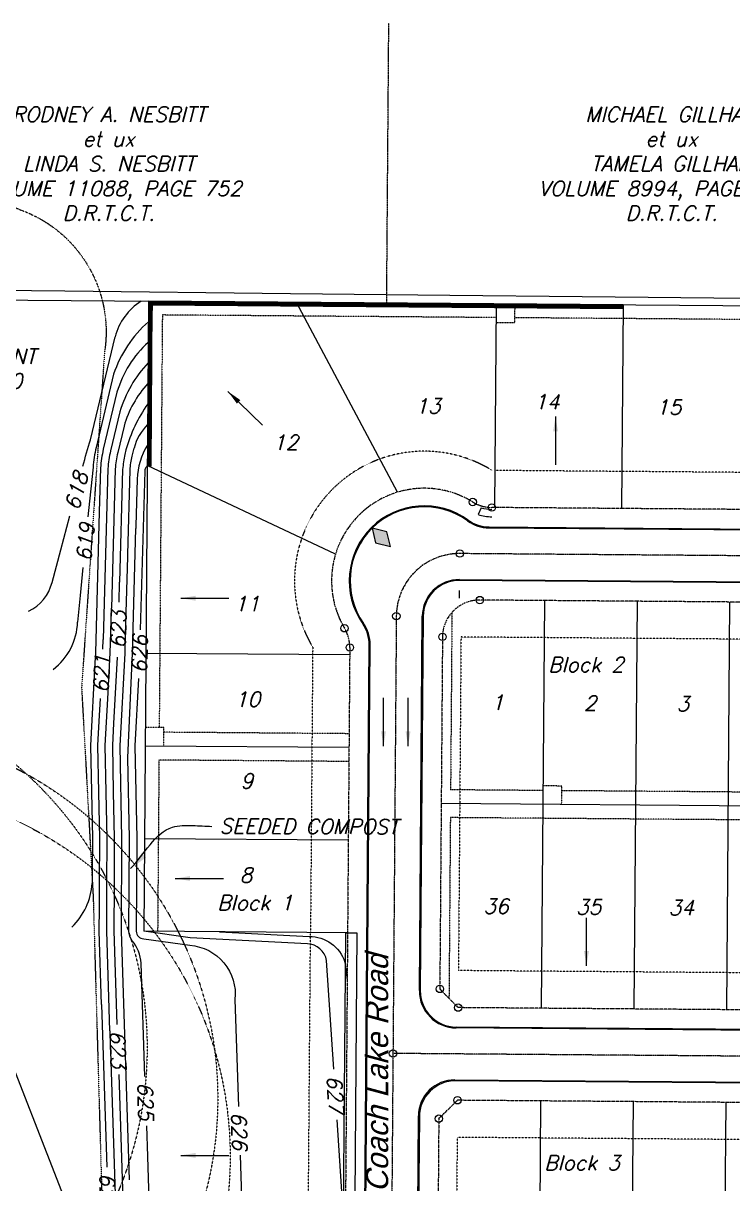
# Model space of a CAD drawing. Header units: feet. Extents: x 2342011 to 2344534, y 7042650 to 7044478.
# Drawn here: x 2342593 to 2342976, y 7043838 to 7044464 of the extents above; entities that cross this region are included whole.
import ezdxf
from ezdxf.enums import TextEntityAlignment as Align

# ---------------------------------------------------------------- set-up
doc = ezdxf.new("R2010")
doc.units = ezdxf.units.FT
doc.header["$MEASUREMENT"] = 0
for name, pattern in [('CNTR50', [0.9, 0.75, -0.05, 0.05, -0.05]), ('DEMO12', [0.09375, 0.03125, -0.0625]), ('HIDDEN', [0.375, 0.25, -0.125]), ('HIDN25', [0.0938, 0.0625, -0.0313]), ('HIDN50', [0.1875, 0.125, -0.0625]), ('PHANTOM2', [1.25, 0.625, -0.125, 0.125, -0.125, 0.125, -0.125]), ('PHNTM33', [1.16, 0.66, -0.1, 0.1, -0.1, 0.1, -0.1]), ('STREAM50', [0.75, 0.5, -0.0625, 0, -0.0625, 0, -0.0625, 0, -0.0625])]:
    doc.linetypes.add(name, pattern=pattern)
for name, color, linetype in [('const. entrance', 55, 'Continuous'), ('p-100-yr floodplain', 5, 'STREAM50'), ('p-bl', 6, 'DEMO12'), ('p-boundary ph 1B', 1, 'Continuous'), ('p-cl', 7, 'CNTR50'), ('p-cl tick', 2, 'Continuous'), ('p-cont 1', 4, 'Continuous'), ('p-cont 5', 1, 'Continuous'), ('p-curb-b 1B', 55, 'Continuous'), ('p-curb-f 1B', 4, 'Continuous'), ('p-ease', 2, 'HIDN50'), ('P-FLOW-ARROW', 4, 'Continuous'), ('p-lot 100 1B', 2, 'Continuous'), ('p-lot 1B', 4, 'Continuous'), ('p-row', 5, 'PHNTM33'), ('p-sidewalk-park', 9, 'Continuous'), ('p-street bearings', 6, 'Continuous'), ('p-text', 4, 'Continuous'), ('P-wall', 4, 'Continuous'), ('s-adjoiner', 252, 'PHANTOM2'), ('s-adjoiner-txt', 2, 'Continuous'), ('s-easement-txt', 2, 'Continuous'), ('s-fence', 252, 'Continuous'), ('s-gashead-radius', 251, 'HIDN25')]:
    doc.layers.add(name, color=color, linetype=linetype)
doc.layers.add('p-sdwk-J-PL', color=254, linetype='Continuous', plot=False)
doc.styles.add('ls80', font='simplex', dxfattribs={"oblique": 15, "height": 8})
doc.styles.get("Standard").update_dxf_attribs({"font": 'Simplex.shx'})
doc.styles.add('TB', font='tb-ld.shx', dxfattribs={"oblique": 15, "height": 36})
doc.dimstyles.get("Standard").update_dxf_attribs({"dimtxt": 0.18, "dimasz": 0.18, "dimexe": 0.18, "dimexo": 0.0625, "dimgap": 0.09, "dimtad": 0, "dimtih": 1, "dimtoh": 1, "dimdec": 4, "dimzin": 0, "dimdsep": 46, "dimtxsty": 'Standard', "dimcen": 0.09, "dimadec": 0, "dimazin": 0, "dimtfac": 1, "dimtdec": 4, "dimtofl": 0, "dimtmove": 0, "dimatfit": 3, "dimfxl": 0, "dimtolj": 1, "dimtzin": 0, "dimarcsym": 0})

msp = doc.modelspace()

# ---------------------------------------------------------------- hatches: boundary and pattern name
at = {"layer": 'p-street bearings'}
msp.add_hatch(color=256, dxfattribs=at).paths.add_polyline_path([(2342781.11799, 7044191.69858), (2342782.96389, 7044183.69372), (2342790.93834, 7044181.72057), (2342789.09233, 7044189.72592), (2342781.11834, 7044191.69706)])

# ---------------------------------------------------------------- linework, layer by layer
at = {"layer": 'p-100-yr floodplain', "ltscale": 0.75, "flags": 128}
msp.add_lwpolyline([(2342501.70956, 7044464.14552, 0.02156454), (2342513.71987, 7044436.14052, 0.190071392), (2342592.93836, 7044362.80207, -0.352296186), (2342636.66935, 7044286.80304), (2342624.27949, 7044105.59477), (2342630.5498, 7043992.24564), (2342637.46203, 7043753.48045), (2342639.85283, 7043700.22567), (2342640.47505, 7043670.37878), (2342637.14647, 7043634.77536), (2342638.57302, 7043614.19804), (2342640.92502, 7043591.36227), (2342638.29518, 7043506.61811, -0.35483324), (2342623.58734, 7043489.60907, 0.034143247), (2342528.91994, 7043466.02684, 0.263422459), (2342524.64385, 7043443.84307), (2342539.77829, 7043398.81323, 0.063715742), (2342568.49562, 7043350.88813, 0.113565055), (2342583.43546, 7043339.31609, -0.092883508), (2342604.57986, 7043327.33275, 0.155401233), (2342615.32318, 7043322.44515, 0.221604527), (2342633.35633, 7043324.89135, -0.264360906), (2342647.85978, 7043325.67662, 0.080710767), (2342658.34161, 7043322.41428, -0.027407613), (2342679.08835, 7043318.30662, 0.055899554), (2342688.06844, 7043317.05412, -0.011659035), (2342729.43874, 7043314.97493, -0.068894095), (2342743.31065, 7043312.00223, -0.211905848), (2342749.49122, 7043306.05325, -0.119965687), (2342751.62543, 7043291.74471, 0.100617206), (2342754.49064, 7043265.76287, -0.074168292), (2342756.70625, 7043252.23396, 0.029346857), (2342758.3049, 7043230.3552, -0.046631547), (2342759.53625, 7043198.3215, 0.021676282), (2342759.29039, 7043176.81148, -0.322713129), (2342754.7404, 7043170.05121, -0.238565879), (2342737.39996, 7043172.04212, -0.124382341), (2342718.02808, 7043193.23178, 0.137600139), (2342695.35522, 7043216.7734, 0.253760728), (2342684.51184, 7043217.13876, 0.0127916), (2342676.95805, 7043213.12003, 0.257699722), (2342674.03402, 7043208.37065, 0.090396183), (2342675.84568, 7043194.81586, -0.040274318), (2342679.71855, 7043178.47155, 0.099985681), (2342692.38201, 7043143.93736, -0.142367801), (2342696.58428, 7043128.63102, -0.136419315), (2342694.39816, 7043121.1984, -0.109078671), (2342690.88355, 7043117.60648, -0.034352027), (2342674.35307, 7043108.35348, 0.089911227), (2342650.29261, 7043091.14147, -0.009543978), (2342635.68455, 7043076.65507, 0.11603726), (2342618.24814, 7043049.90309, 0.089196373), (2342614.86907, 7043030.05893), (2342654.12945, 7042959.72217), (2342665.36878, 7042965.96994, 0.35660658), (2342674.13975, 7042988.03353, -0.151208459), (2342674.05424, 7043001.03541, -0.0570454), (2342679.50842, 7043013.66954, -0.163547911), (2342692.56565, 7043025.23926, 0.165641484), (2342703.63006, 7043035.12401, -0.170653326), (2342712.03856, 7043042.48989, 0.088962751), (2342721.12448, 7043048.17121, -0.548430637), (2342747.68254, 7043040.90647, 0.051760021), (2342769.86355, 7042989.0143, -0.142898991), (2342775.55584, 7042963.96986, 0.224557241), (2342780.51304, 7042951.60891, 0.265718245), (2342786.14584, 7042950.30086, -0.252548046), (2342796.04818, 7042948.25751, 0.07571381), (2342805.2615, 7042942.64541, 0.110663739), (2342825.66845, 7042939.02602, -0.019272679), (2342831.61106, 7042939.06378, -0.435079034), (2342838.85412, 7042930.76974), (2342838.3317, 7042874.97215), (2342832.96339, 7042801.26595), (2342835.30522, 7042758.98021, -0.228189968), (2342823.31734, 7042730.09395, 0.044373358), (2342808.58332, 7042714.38492, 0.18057649), (2342802.18943, 7042694.24368, 0.0687844), (2342806.7306, 7042670.27783, 0.311715289), (2342821.88211, 7042658.95348, -0.159800548), (2342831.04299, 7042655.56353)], format="xyb", dxfattribs=at)
msp.add_lwpolyline([(2342501.70956, 7044464.14552, 0.02156454), (2342513.71987, 7044436.14052, 0.190071392), (2342592.93836, 7044362.80207, -0.352296186), (2342636.66935, 7044286.80304), (2342624.27949, 7044105.59477), (2342630.5498, 7043992.24564), (2342637.46203, 7043753.48045), (2342639.85283, 7043700.22567), (2342640.47505, 7043670.37878), (2342637.14647, 7043634.77536), (2342638.57302, 7043614.19804), (2342640.92502, 7043591.36227), (2342638.29518, 7043506.61811, -0.35483324), (2342623.58734, 7043489.60907, 0.034143247), (2342528.91994, 7043466.02684, 0.263422459), (2342524.64385, 7043443.84307), (2342539.77829, 7043398.81323, 0.063715742), (2342568.49562, 7043350.88813, 0.113565055), (2342583.43546, 7043339.31609, -0.092883508), (2342604.57986, 7043327.33275, 0.155401233), (2342615.32318, 7043322.44515, 0.221604527), (2342633.35633, 7043324.89135, -0.264360906), (2342647.85978, 7043325.67662, 0.080710767), (2342658.34161, 7043322.41428, -0.027407613), (2342679.08835, 7043318.30662, 0.055899554), (2342688.06844, 7043317.05412, -0.011659035), (2342729.43874, 7043314.97493, -0.068894095), (2342743.31065, 7043312.00223, -0.211905848), (2342749.49122, 7043306.05325, -0.119965687), (2342751.62543, 7043291.74471, 0.100617206), (2342754.49064, 7043265.76287, -0.074168292), (2342756.70625, 7043252.23396, 0.029346857), (2342758.3049, 7043230.3552, -0.046631547), (2342759.53625, 7043198.3215, 0.021676282), (2342759.29039, 7043176.81148, -0.322713129), (2342754.7404, 7043170.05121, -0.238565879), (2342737.39996, 7043172.04212, -0.124382341), (2342718.02808, 7043193.23178, 0.137600139), (2342695.35522, 7043216.7734, 0.253760728), (2342684.51184, 7043217.13876, 0.0127916), (2342676.95805, 7043213.12003, 0.257699722), (2342674.03402, 7043208.37065, 0.090396183), (2342675.84568, 7043194.81586, -0.040274318), (2342679.71855, 7043178.47155, 0.099985681), (2342692.38201, 7043143.93736, -0.142367801), (2342696.58428, 7043128.63102, -0.136419315), (2342694.39816, 7043121.1984, -0.109078671), (2342690.88355, 7043117.60648, -0.034352027), (2342674.35307, 7043108.35348, 0.089911227), (2342650.29261, 7043091.14147, -0.009543978), (2342635.68455, 7043076.65507, 0.11603726), (2342618.24814, 7043049.90309, 0.089196373), (2342614.86907, 7043030.05893), (2342654.12945, 7042959.72217), (2342665.36878, 7042965.96994, 0.35660658), (2342674.13975, 7042988.03353, -0.151208459), (2342674.05424, 7043001.03541, -0.0570454), (2342679.50842, 7043013.66954, -0.163547911), (2342692.56565, 7043025.23926, 0.165641484), (2342703.63006, 7043035.12401, -0.170653326), (2342712.03856, 7043042.48989, 0.088962751), (2342721.12448, 7043048.17121, -0.548430637), (2342747.68254, 7043040.90647, 0.051760021), (2342769.86355, 7042989.0143, -0.142898991), (2342775.55584, 7042963.96986, 0.224557241), (2342780.51304, 7042951.60891, 0.265718245), (2342786.14584, 7042950.30086, -0.252548046), (2342796.04818, 7042948.25751, 0.07571381), (2342805.2615, 7042942.64541, 0.110663739), (2342825.66845, 7042939.02602, -0.019272679), (2342831.61106, 7042939.06378, -0.435079034), (2342838.85412, 7042930.76974), (2342838.3317, 7042874.97215), (2342832.96339, 7042801.26595), (2342835.30522, 7042758.98021, -0.228189968), (2342823.31734, 7042730.09395, 0.044373358), (2342808.58332, 7042714.38492, 0.18057649), (2342802.18943, 7042694.24368, 0.0687844), (2342806.7306, 7042670.27783, 0.311715289), (2342821.88211, 7042658.95348, -0.159800548), (2342831.04299, 7042655.56353)], format="xyb", dxfattribs=at)
at = {"layer": 'p-bl'}
for p, q in [((2343690.27124, 7044216.24259), (2342847.49683, 7044222.80744)), ((2342829.04219, 7044132.94846), (2342827.66014, 7043952.95377)), ((2343719.0152, 7044126.01595), (2342829.04219, 7044132.94846)), ((2342748.99762, 7044127.44973), (2342747.81496, 7043973.42365)), ((2342745.9894, 7043735.66929), (2342747.81494, 7043973.42142)), ((2343717.63315, 7043946.02126), (2342827.66014, 7043952.95377)), ((2342826.96911, 7043862.95642), (2342825.58706, 7043682.96172)), ((2343716.94212, 7043856.02391), (2342826.96911, 7043862.95642))]:
    msp.add_line(p, q, dxfattribs=at)
msp.add_arc((2342809.18302, 7044163.19489), 70, 58.40695783, 210.70681562, dxfattribs=at)
at = {"layer": 'p-boundary ph 1B'}
msp.add_lwpolyline([(2344142.73293, 7044302.72084), (2342477.81161, 7044315.50462), (2342035.46045, 7044319.13558), (2342034.35461, 7044184.41337), (2342107.06987, 7044156.70628), (2342107.16995, 7044072.2292), (2342121.60108, 7043929.298), (2342159.64623, 7043701.60982), (2342241.7294, 7043584.6412), (2342449.91435, 7043583.44498), (2342452.65155, 7042909.18455), (2342506.9994, 7042909.03045, 0.283299893), (2342663.57014, 7043004.87335, -0.284639495), (2342776.0262, 7043073.32928), (2342814.25668, 7043073.03148), (2342813.41209, 7042963.03472), (2343901.12067, 7042954.56194), (2344004.72784, 7043063.75822), (2344140.78206, 7043062.69841), (2344150.84666, 7043052.62073), (2344142.73293, 7044302.72084)], format="xyb", dxfattribs=at)
at = {"layer": 'p-cl'}
for p, q in [((2343720.36447, 7044171.00681), (2342828.39152, 7044177.9549)), ((2342794.12769, 7044144.21698), (2342788.65968, 7043432.07979)), ((2343752.28657, 7043900.74996), (2342792.31569, 7043908.22772))]:
    msp.add_line(p, q, dxfattribs=at)
msp.add_arc((2342828.12668, 7044143.95593), 34, 89.55369951, 179.56007395, dxfattribs=at)
at = {"layer": 'p-cl tick'}
for centre in [(2342835.37715, 7044205.78442), (2342845.69901, 7044202.82084), (2342828.39152, 7044177.9549), (2342839.19768, 7044152.86996), (2342794.12769, 7044144.21698), (2342766.19345, 7044137.66263), (2342819.04248, 7044133.02413), (2342768.99703, 7044127.29617), (2342817.58366, 7043943.03196), (2342827.50658, 7043932.95436), (2342792.31569, 7043908.22772), (2342827.12267, 7043882.95583), (2342817.0462, 7043873.03402)]:
    msp.add_circle(centre, 2, dxfattribs=at)
at = {"layer": 'p-cont 1'}
for points, elevation in [([(2342625.00394, 7044225.16813, -0.010255413), (2342629.00934, 7044239.40038), (2342642.33057, 7044294.90344)], 618), ([(2342641.57623, 7044274.68566), (2342632.10067, 7044235.1708, 0.038012342), (2342630.47698, 7044224.51232), (2342628.02767, 7044201.11698), (2342627.6973, 7044197.7433)], 619), ([(2342644.95976, 7044254.48832), (2342639.88799, 7044233.33811, 0.038348258), (2342638.44575, 7044223.79538), (2342635.96496, 7044131.59731)], 621), ([(2342647.18918, 7044246.63182), (2342643.78184, 7044232.42255, 0.03788801), (2342642.44176, 7044223.59341), (2342640.42008, 7044148.45781)], 622), ([(2342648.24066, 7044233.86301), (2342647.67583, 7044231.50759, 0.037378443), (2342646.43768, 7044223.38817), (2342644.79942, 7044162.50221)], 623), ([(2342649.16479, 7044176.13685), (2342649.19981, 7044177.44033), (2342650.42595, 7044223.08205, -0.037288831), (2342651.56998, 7044230.59328), (2342652.59391, 7044234.86325)], 624), ([(2342659.7471, 7044225.40638), (2342659.30671, 7044224.85534, 0.170002466), (2342658.40249, 7044222.46982), (2342655.96712, 7044136.82411)], 626), ([(2342655.03592, 7044110.54692), (2342653.06566, 7044074.16474), (2342654.08171, 7044024.15531), (2342653.8178, 7043974.1554, 0.389024772), (2342657.78653, 7043970.12481), (2342682.75991, 7043966.61018, -0.420993019), (2342707.05208, 7043937.39131), (2342708.91985, 7043879.55538)], 626), ([(2342760.35981, 7043899.77885), (2342756.50238, 7043958.37483, 0.353285185), (2342746.14471, 7043967.3864), (2342682.79107, 7043970.61006), (2342657.81769, 7043974.12469)], 627), ([(2342698.68827, 7043973.80633), (2342747.02312, 7043971.34688, -0.334128783), (2342766.27863, 7043957.47329), (2342767.61936, 7043947.87302)], 628), ([(2342709.76853, 7043853.27603), (2342712.51461, 7043768.24341, -0.443031304), (2342706.0161, 7043757.23296, 0.022934315), (2342678.86492, 7043752.1631)], 626)]:
    msp.add_lwpolyline(points, format="xyb", dxfattribs=dict(at, elevation=elevation))
for points, elevation in [([(2342613.04917, 7044180.04098), (2342617.91977, 7044198.26829)], 618), ([(2342608.34452, 7044162.43474), (2342613.04917, 7044180.04098)], 618), ([(2342647.87124, 7044127.98585), (2342649.16479, 7044176.13685)], 624), ([(2342625.02345, 7044170.438), (2342623.55046, 7044155.3959)], 619), ([(2342644.50876, 7044151.69973), (2342644.79942, 7044162.50221)], 623), ([(2342623.55046, 7044155.3959), (2342622.13637, 7044140.9552)], 619), ([(2342639.91398, 7044129.64854), (2342640.42008, 7044148.45781)], 622), ([(2342635.71161, 7044126.33453), (2342635.96496, 7044131.59731)], 621), ([(2342639.56107, 7043920.51738), (2342637.81917, 7043974.27157), (2342637.95152, 7043999.34688), (2342638.0832, 7044024.29564), (2342637.57622, 7044049.24918), (2342637.06517, 7044074.40277), (2342638.42446, 7044099.50321), (2342639.77277, 7044124.40064), (2342639.91398, 7044129.64854)], 622), ([(2342648.3545, 7043896.06239), (2342645.81939, 7043974.29465), (2342646.0833, 7044024.29456), (2342645.06724, 7044074.30399), (2342647.76974, 7044124.20751), (2342647.87124, 7044127.98585)], 624), ([(2342641.72261, 7044086.43476), (2342642.41861, 7044099.28691), (2342643.65215, 7044122.06516)], 623), ([(2342633.76785, 7044087.48664), (2342634.43032, 7044099.71951), (2342634.43256, 7044099.76603)], 621), ([(2342633.88601, 7043986.94678), (2342633.95157, 7043999.36799), (2342634.08299, 7044024.26557), (2342633.57704, 7044049.16793), (2342633.06297, 7044074.47039), (2342633.76785, 7044087.48664)], 621), ([(2342643.45398, 7043923.88672), (2342641.81951, 7043974.32581), (2342641.95146, 7043999.32577), (2342642.08342, 7044024.32572), (2342641.57539, 7044049.33043), (2342641.06736, 7044074.33515), (2342641.72261, 7044086.43476)], 623), ([(2342635.10113, 7043934.64598), (2342633.81882, 7043974.21733), (2342633.88601, 7043986.94678)], 621), ([(2342635.10113, 7043934.64598), (2342637.94234, 7043846.79021)], 621), ([(2342639.56107, 7043920.51738), (2342642.42124, 7043832.05032)], 622), ([(2342644.32695, 7043896.92063), (2342646.87735, 7043818.00706), (2342647.74996, 7043790.98658)], 623), ([(2342650.16408, 7043840.04043), (2342648.3545, 7043896.06239)], 624), ([(2342766.53037, 7043806.04567), (2342762.15714, 7043872.47677)], 627)]:
    msp.add_lwpolyline(points, dxfattribs=dict(at, elevation=elevation))
for centre, radius, start, end in [((2342673.79273, 7044286.57651, 618), 32.54544, 122.24557481, 165.17571499), ((2342703.02731, 7044254.38519, 619), 64.71742, 131.26533349, 161.71894015), ((2342708.71825, 7044235.27623), 66.59017, 136.80407179, 163.23107894), ((2342701.87172, 7044231.31271), 56.7878, 137.37413158, 164.3499844), ((2342725.90277, 7044212.25637, 623), 80.61173, 144.83539848, 164.45271974), ((2342678.60681, 7044228.37359), 26.8102, 134.19461946, 165.99189051), ((2342585.6837, 7044167.98128, 618), 23.32975, 295.36518301, 346.24647911), ((2342588.62233, 7044142.1374, 619), 33.53488, 307.34547439, 357.97974265)]:
    msp.add_arc(centre, radius, start, end, dxfattribs=at)
at = {"layer": 'p-cont 5', "elevation": 620, "flags": 128}
msp.add_lwpolyline([(2342643.38563, 7044265.07756), (2342635.99427, 7044234.25421, 0.037597309), (2342634.47288, 7044224.30652), (2342633.83105, 7044200.56445), (2342631.77022, 7044124.33214), (2342631.48421, 7044119.05062), (2342629.06773, 7044074.42862), (2342630.08378, 7044024.41919), (2342629.99441, 7044007.49014)], format="xyb", dxfattribs=at)
at = {"layer": 'p-cont 5', "elevation": 625}
for points in [[(2342654.29286, 7044218.16702), (2342653.63029, 7044193.00583), (2342653.59061, 7044191.53803)], [(2342649.19996, 7044067.7349), (2342651.76962, 7044124.17636), (2342653.59061, 7044191.53803)], [(2342659.22758, 7043869.21944), (2342659.76325, 7043852.63232)], [(2342659.76325, 7043852.63232), (2342663.49193, 7043736.31497)]]:
    msp.add_lwpolyline(points, dxfattribs=at)
msp.add_lwpolyline([(2342658.36902, 7043895.80485), (2342656.39742, 7043956.85568, 0.170136369), (2342651.52884, 7043969.03822, -0.115821623), (2342649.81926, 7043974.2635), (2342650.08318, 7044024.2634), (2342649.19996, 7044067.7349)], format="xyb", dxfattribs=at)
at = {"layer": 'p-cont 5', "elevation": 620, "flags": 128}
msp.add_lwpolyline([(2342629.99441, 7044007.49014), (2342629.95468, 7043999.96377)], dxfattribs=at)
at = {"layer": 'p-cont 5'}
for centre, radius, start, end in [((2342699.33854, 7044248.66967, 620), 58.30907, 132.08489309, 163.65650049), ((2342691.45231, 7044216.95176, 625), 37.17932, 148.26300286, 178.12686338), ((2342594.08566, 7044002.28807, 620), 35.94424, 313.93802965, 356.29243307)]:
    msp.add_arc(centre, radius, start, end, dxfattribs=at)
at = {"layer": 'p-curb-b 1B'}
for p, q in [((2342844.16579, 7044192.33246), (2343720.47866, 7044185.50636)), ((2343720.25152, 7044156.50725), (2342828.27858, 7044163.45534)), ((2342808.62614, 7044143.95954), (2342807.07629, 7043942.1116)), ((2342774.1601, 7043432.19113), (2342779.50786, 7044128.66698)), ((2343718.39676, 7043915.51439), (2342826.42382, 7043922.46247)), ((2343718.17844, 7043886.51521), (2342826.20549, 7043893.46329)), ((2342806.55418, 7043874.11361), (2342805.0032, 7043672.11956))]:
    msp.add_line(p, q, dxfattribs=at)
for centre, radius, start, end in [((2342809.18302, 7044163.19489), 40.5, 54.1561908, 214.95758266), ((2342844.31768, 7044211.83187), 19.5, 234.15619081, 269.55369952), ((2342828.12668, 7044143.95593), 19.5, 89.55369951, 179.56007395), ((2342760.00844, 7044128.8167), 19.5, 359.56007395, 34.95758266), ((2342826.57571, 7043941.96188), 19.5, 179.56007395, 269.55369951), ((2342826.0536, 7043873.96388), 19.5, 89.55369951, 179.56007395)]:
    msp.add_arc(centre, radius, start, end, dxfattribs=at)
at = {"layer": 'p-curb-f 1B'}
for p, q in [((2342844.16219, 7044191.83247), (2343720.47352, 7044185.00639)), ((2342828.28247, 7044163.95532), (2343720.25542, 7044157.00723)), ((2342806.5763, 7043942.11544), (2342808.12727, 7044144.10949)), ((2342774.66009, 7043432.18729), (2342780.00785, 7044128.66314)), ((2343718.39287, 7043915.0144), (2342826.41992, 7043921.96249)), ((2342825.70947, 7043893.96717), (2343718.18233, 7043887.01519)), ((2342804.50322, 7043672.1234), (2342806.05803, 7043874.61749))]:
    msp.add_line(p, q, dxfattribs=at)
for centre, radius, start, end in [((2342809.18302, 7044163.19489), 40, 54.1561908, 214.95758266), ((2342844.31768, 7044211.83187), 20, 234.15619081, 269.5545486), ((2342828.12668, 7044143.95593), 20, 89.55369951, 179.56007395), ((2342760.00844, 7044128.8167), 20, 359.56007395, 34.95758265), ((2342826.57571, 7043941.96188), 20, 179.56007395, 269.55369951), ((2342825.55746, 7043874.46776), 19.5, 89.5533328, 179.56007395)]:
    msp.add_arc(centre, radius, start, end, dxfattribs=at)
at = {"layer": 'p-ease'}
for p, q in [((2342858.11855, 7044302.5831), (2342858.19645, 7044312.58279)), ((2342667.87158, 7044306.70768), (2342666.16205, 7044084.06303)), ((2342848.11886, 7044302.66099), (2342858.11855, 7044302.5831)), ((2342824.14391, 7044146.21411), (2342823.4089, 7044050.48984)), ((2342658.64308, 7044081.62152), (2342658.64391, 7044081.62152)), ((2342668.66197, 7044084.04356), (2342658.66339, 7044084.12144)), ((2342768.64058, 7044080.76469), (2342668.64278, 7044081.54363)), ((2342658.52791, 7044066.62197), (2342658.52707, 7044066.62197)), ((2342666.02768, 7044066.56355), (2342665.31746, 7043974.06711)), ((2342768.52374, 7044065.76515), (2342666.02768, 7044066.56355)), ((2342873.40739, 7044050.10037), (2342823.4089, 7044050.48984)), ((2342883.42628, 7044052.52241), (2342873.42658, 7044052.6003)), ((2342883.3495, 7044042.5227), (2342883.42628, 7044052.52241)), ((2343023.40284, 7044048.93197), (2342883.40708, 7044050.02248)), ((2342818.29389, 7044035.52923), (2342818.29305, 7044035.52924)), ((2342823.29373, 7044035.49028), (2342822.54512, 7043937.99316)), ((2343723.26644, 7044028.47988), (2342823.29373, 7044035.49028))]:
    msp.add_line(p, q, dxfattribs=at)
for points in [[(2342848.13945, 7044305.30494), (2342667.87159, 7044306.70915)], [(2343189.42638, 7044302.64646), (2342858.13915, 7044305.22704)], [(2342668.58519, 7044074.04385), (2342668.66197, 7044084.04356)]]:
    msp.add_lwpolyline(points, dxfattribs=at)
at = {"layer": 'p-lot 1B'}
for p, q in [((2342660.42814, 7044314.10243), (2342657.81769, 7043974.12469)), ((2342794.69666, 7044211.05035), (2342740.32032, 7044313.48899)), ((2342847.34104, 7044202.80805), (2342848.19675, 7044312.66069)), ((2342847.34104, 7044202.80805), (2342848.19675, 7044312.66069)), ((2342916.46363, 7044312.13651), (2342915.60787, 7044202.27628)), ((2342761.3056, 7044177.60851), (2342659.7471, 7044225.40638)), ((2342872.50521, 7043932.60384), (2342874.19439, 7044152.59735)), ((2342922.5037, 7043932.21437), (2342924.19288, 7044152.20789)), ((2342972.50218, 7043931.8249), (2342974.19136, 7044151.81842)), ((2342768.96606, 7044123.26345), (2342658.9694, 7044124.12027)), ((2342768.58216, 7044073.26492), (2342658.58549, 7044074.12175)), ((2343728.32387, 7044035.94071), (2342818.35147, 7044043.02901)), ((2342768.19825, 7044023.26639), (2342658.20159, 7044024.12322)), ((2342767.81435, 7043973.26787), (2342657.81769, 7043974.12469)), ((2342870.43213, 7043662.61179), (2342872.12131, 7043882.60531)), ((2342920.43061, 7043662.22233), (2342922.11979, 7043882.21584)), ((2342970.4291, 7043661.83286), (2342972.11828, 7043881.82638))]:
    msp.add_line(p, q, dxfattribs=at)
msp.add_lwpolyline([(2342262.84844, 7043906.90357), (2342542.34538, 7044015.90568), (2342651.34749, 7043736.40874), (2342371.85055, 7043627.40663), (2342262.84844, 7043906.90357)], close=True, dxfattribs=at)
at = {"layer": 'p-row'}
for p, q in [((2343720.5592, 7044196.00605), (2342845.69901, 7044202.82084)), ((2343709.17129, 7044146.09324), (2342839.19768, 7044152.86996)), ((2342819.04248, 7044133.02413), (2342817.58366, 7043943.03196)), ((2342768.99703, 7044127.29617), (2342763.66041, 7043432.27175)), ((2342817.58366, 7043943.03196), (2342827.50658, 7043932.95436)), ((2343717.47958, 7043926.02185), (2342827.50658, 7043932.95436)), ((2342817.0462, 7043873.03402), (2342827.12267, 7043882.95583)), ((2343717.09568, 7043876.02332), (2342827.12267, 7043882.95583)), ((2342817.0462, 7043873.03402), (2342815.51058, 7043673.03991))]:
    msp.add_line(p, q, dxfattribs=at)
for centre, radius, start, end in [((2342809.18302, 7044163.19489), 50, 58.40695783, 210.70681562), ((2342845.8548, 7044222.82023), 20, 238.40695783, 269.55369951), ((2342839.04189, 7044132.87057), 20, 89.55369951, 179.56007395), ((2342748.99762, 7044127.44973), 20, 359.56007395, 30.70681562)]:
    msp.add_arc(centre, radius, start, end, dxfattribs=at)
at = {"layer": 'p-sdwk-J-PL'}
for p, q in [((2342840.00219, 7044202.65226), (2342838.28264, 7044198.99456)), ((2342828.20458, 7044153.95562), (2342828.23573, 7044157.9555))]:
    msp.add_line(p, q, dxfattribs=at)
for radius, start, end in [(25, 252.36895634, 269.55369952), (21, 253.81762648, 269.55369951)]:
    msp.add_arc((2342845.8548, 7044222.82023), radius, start, end, dxfattribs=at)
at = {"layer": 'p-sidewalk-park'}
msp.add_lwpolyline([(2342766.81438, 7043973.27566), (2342772.8142, 7043973.22892), (2342770.98875, 7043735.48796), (2342764.98885, 7043735.52352)], close=True, dxfattribs=at)
at = {"layer": 'p-street bearings'}
msp.add_lwpolyline([(2342781.11834, 7044191.69706), (2342782.96389, 7044183.69372), (2342790.93834, 7044181.72057), (2342789.09233, 7044189.72592), (2342781.11834, 7044191.69706)], close=True, dxfattribs=at)
at = {"layer": 'P-wall', "linetype": 'HIDDEN', "const_width": 2}
msp.add_lwpolyline([(2342916.45583, 7044311.13548), (2342661.42055, 7044313.11026), (2342660.74707, 7044225.3987)], dxfattribs=at)
at = {"layer": 'P-wall'}
for points in [[(2342662.42808, 7044312.08702), (2342659.7471, 7044225.40638), (2342661.74705, 7044225.39102), (2342662.41284, 7044312.10261), (2342916.44808, 7044310.13985)], [(2342916.46366, 7044312.13977), (2342660.42826, 7044314.1179)]]:
    msp.add_lwpolyline(points, dxfattribs=at)
at = {"layer": 's-adjoiner'}
msp.add_lwpolyline([(2342788.92367, 7044313.1158), (2342790.07227, 7044464.14552)], dxfattribs=at)
msp.add_lwpolyline([(2342788.92367, 7044313.1158), (2342790.07227, 7044464.14552)], dxfattribs=at)
at = {"layer": 's-fence', "flags": 128}
msp.add_lwpolyline([(2342983.30429, 7044315.55305), (2342894.34263, 7044316.4898), (2342823.02189, 7044317.24081), (2342737.02607, 7044318.17244), (2342615.21397, 7044319.51679), (2342470.915, 7044321.00986), (2342359.42149, 7044320.58174), (2342248.05041, 7044319.44235), (2342134.42566, 7044321.33032), (2342045.13673, 7044322.81393), (2342024.63794, 7044323.11487)], dxfattribs=at)
msp.add_lwpolyline([(2342983.30429, 7044315.55305), (2342894.34263, 7044316.4898), (2342823.02189, 7044317.24081), (2342737.02607, 7044318.17244), (2342615.21397, 7044319.51679), (2342470.915, 7044321.00986), (2342359.42149, 7044320.58174), (2342248.05041, 7044319.44235), (2342134.42566, 7044321.33032), (2342045.13673, 7044322.81393), (2342024.63794, 7044323.11487)], dxfattribs=at)
at = {"layer": 's-gashead-radius'}
for centre in [(2342459.63822, 7043911.34914), (2342459.63822, 7043911.34914), (2342497.75897, 7043883.95525), (2342497.75897, 7043883.95525), (2342504.45793, 7043852.5453), (2342504.45793, 7043852.5453)]:
    msp.add_circle(centre, 200, dxfattribs=at)

# ---------------------------------------------------------------- texts
at = {"layer": 'const. entrance', "style": 'TB', "oblique": 15}
msp.add_text('Stage Coach Lake Road', height=12, rotation=90, dxfattribs=at).set_placement((2342789.73213, 7043786.94035, 635))
at = {"layer": 'p-cont 1', "char_height": 8, "attachment_point": 5, "style": 'ls80'}
for s, insert, rotation in [('{618}', (2342621.51032, 7044211.70526, 618), 75.03927946), ('{619}', (2342626.36038, 7044184.09065, 619), 84.40718269), ('{623}', (2342644.11005, 7044136.88165, 623), 88.45870891), ('{626}', (2342655.59344, 7044123.6829, 626), 88.37120765), ('{621}', (2342635.07208, 7044113.05028, 621), 87.2438209), ('{623}', (2342643.8909, 7043910.40369, 623), 271.85601535), ('{627}', (2342761.25848, 7043886.12781, 627), 273.76640533), ('{625}', (2342658.7983, 7043882.51215, 625), 271.84969077), ('{626}', (2342709.34419, 7043866.4157, 626), 271.84969077), ('{621}', (2342638.37222, 7043833.49752, 621), 271.85226853)]:
    msp.add_mtext(s, dxfattribs=dict(at, insert=insert, rotation=rotation))
at = {"layer": 'p-lot 100 1B', "style": 'ls80', "oblique": 15}
for s, p in [('13', (2342811.1717, 7044257.58254)), ('13', (2342811.1717, 7044257.58254)), ('14', (2342875.35603, 7044259.80722)), ('14', (2342875.35603, 7044259.80722)), ('15', (2342941.12362, 7044256.94703)), ('15', (2342941.12362, 7044256.94703)), ('12', (2342734.40322, 7044237.94386)), ('12', (2342734.40322, 7044237.94386)), ('11', (2342713.56192, 7044150.85726)), ('11', (2342713.56192, 7044150.85726)), ('10', (2342713.8319, 7044099.33254)), ('10', (2342713.8319, 7044099.33254)), ('1', (2342848.77175, 7044097.64993)), ('1', (2342848.77175, 7044097.64993)), ('2', (2342898.77028, 7044097.26603)), ('2', (2342898.77028, 7044097.26603)), ('3', (2342948.7688, 7044096.88212)), ('3', (2342948.7688, 7044096.88212)), ('9', (2342713.44208, 7044055.23275)), ('9', (2342713.44208, 7044055.23275)), ('8', (2342713.05226, 7044004.46425)), ('8', (2342713.05226, 7044004.46425)), ('36', (2342847.92716, 7043987.65317)), ('36', (2342847.92716, 7043987.65317)), ('35', (2342897.92569, 7043987.26927)), ('35', (2342897.92569, 7043987.26927)), ('34', (2342947.92421, 7043986.88537)), ('34', (2342947.92421, 7043986.88537))]:
    msp.add_text(s, height=8, dxfattribs=at).set_placement(p, align=Align.MIDDLE_CENTER)
for s, p in [('Block 2', (2342876.09631, 7044114.05647)), ('Block 2', (2342876.09631, 7044114.05647)), ('Block 1', (2342697.55063, 7043985.5761)), ('Block 1', (2342697.55063, 7043985.5761)), ('Block 3', (2342873.95758, 7043845.24088)), ('Block 3', (2342873.95758, 7043845.24088))]:
    msp.add_text(s, height=8, dxfattribs=at).set_placement(p)
at = {"layer": 'p-text', "insert": (2342698.79823, 7044034.97003, 391.73803), "char_height": 8.0000002, "attachment_point": 1, "rotation": 359.73574935, "style": 'ls80'}
msp.add_mtext('SEEDED COMPOST ', dxfattribs=at)
at = {"layer": 's-adjoiner-txt', "char_height": 8, "attachment_point": 2, "rotation": 359.99995136, "style": 'ls80'}
for s, insert in [('RODNEY A. NESBITT\\Pet ux\\PLINDA S. NESBITT\\PVOLUME 11088, PAGE 752\\PD.R.T.C.T.', (2342638.91351, 7044418.98884)), ('MICHAEL GILLHAM\\Pet ux\\PTAMELA GILLHAM\\PVOLUME 8994, PAGE 1845\\PD.R.T.C.T.', (2342942.69896, 7044418.98884))]:
    msp.add_mtext(s, dxfattribs=dict(at, insert=insert))
at = {"layer": 's-easement-txt', "insert": (2342520.416, 7044288.4298), "char_height": 8, "attachment_point": 2, "rotation": 359.99995136, "style": 'ls80'}
msp.add_mtext("20' WIDE PIPELINE EASEMENT\\PVOLUME 17080, PAGE 330\\PD.R.T.C.T.", dxfattribs=at)

# ---------------------------------------------------------------- leaders
at = {"layer": 'P-FLOW-ARROW'}
for points in [[(2342703.27846, 7044265.45572), (2342721.82013, 7044247.2717)], [(2342880.03591, 7044251.84617), (2342880.03591, 7044225.87595)], [(2342677.75235, 7044153.8644), (2342703.72257, 7044153.8644)], [(2342787.20351, 7044074.10604), (2342787.20351, 7044100.07626)], [(2342800.45999, 7044074.10604), (2342800.45999, 7044100.07626)], [(2342674.84128, 7044002.64168), (2342700.8115, 7044002.64168)], [(2342896.74616, 7043955.45015), (2342896.74616, 7043981.42037)], [(2342677.75235, 7043853.21363), (2342703.72257, 7043853.21363)]]:
    msp.add_leader(points, dimstyle='Standard', override={"dimscale": 100, "dimtxt": 0.08, "dimasz": 0.08, "dimexe": 0.01, "dimexo": 0.01, "dimgap": 0.03, "dimtad": 1, "dimtih": 0, "dimtoh": 0, "dimdec": 0, "dimpost": "'", "dimclrd": 256, "dimclre": 256, "dimclrt": 256}, dxfattribs=at)
at = {"layer": 'p-text', "path_type": 1}
msp.add_leader([(2342650.75377, 7044008.07039), (2342673.26191, 7044030.31398), (2342684.24406, 7044031.21035), (2342694.55383, 7044030.76217)], dimstyle='Standard', override={"dimscale": 40, "dimtxt": 0.08, "dimasz": 0.25, "dimexe": 0.01, "dimgap": 0.05, "dimtad": 0, "dimtih": 0, "dimtoh": 0, "dimpost": "'", "dimtxsty": 'ls80', "dimaunit": 4}, dxfattribs=at)

doc.saveas('drawing.dxf')
